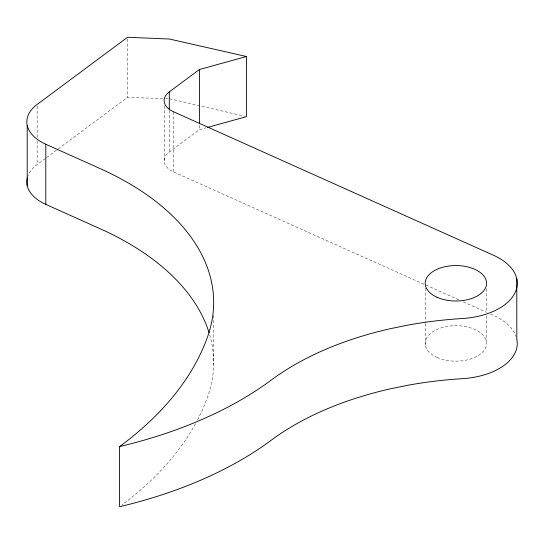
<?xml version="1.0" encoding="UTF-8"?>
<svg xmlns="http://www.w3.org/2000/svg" width="544" height="544" viewBox="0 0 544 544"><rect width="100%" height="100%" fill="white"/><g stroke="black" fill="none" stroke-linecap="round" stroke-linejoin="round"><path stroke-width="0.41" stroke-dasharray="2.72 2.04" d="M27.465 177.385A49.11 28.349 0 0 1 37.142 164.587L45.982 158.025M46.655 157.515L57.528 149.437M58.208 148.934L127.52 97.424L165.267 98.58M458.694 299.805L173.618 171.945A24.555 14.178 0 0 1 169.293 152.055L199.417 129.669L205.911 127.874M166.11 98.607L167.783 98.654M169.463 98.709L244.82 116.28M463.338 301.893L486.581 312.317M490.457 314.051L493.551 315.445A61.384 35.442 0 0 1 516.174 336.736M486.35 288.701L486.35 312.419M486.35 315.806L486.35 341.224M425.442 288.034L425.442 322.769M425.442 323.612L425.442 345.637M213.642 315.52L213.642 364.65M199.417 125.433L199.417 129.669M173.618 111.806L173.618 171.945M169.293 110.548L169.293 152.055M164.322 105.767L164.322 162.52M127.52 38.971L127.52 97.424M37.142 106.141L37.142 137.482M37.142 140.869L37.142 164.587M197.465 420.056A456.158 263.357 0 0 0 207.998 395.692A293.4 169.395 0 0 0 209.324 333.54M195.52 423.694A456.158 263.357 0 0 1 121.625 505.206M437.063 357.422A30.688 17.721 0 0 0 486.302 345.848A30.688 17.721 0 0 0 444.319 327.019A30.688 17.721 0 0 0 437.063 357.422"/><path stroke-width="0.82" d="M169.293 109.704L169.293 91.916L199.417 69.523L246.459 56.515L246.459 116.661L207.529 127.425M246.459 56.515L169.463 39.032L127.52 37.278L37.142 104.448A49.11 28.349 0 0 0 45.798 144.228L45.798 204.374L100.259 228.8A293.4 169.395 0 0 1 209.086 332.772M45.798 144.228L100.259 168.654A293.4 169.395 0 0 1 207.998 335.553A456.158 263.357 0 0 1 119.578 446.576L119.578 506.722A369.838 213.52 0 0 0 271.334 440.157A279.698 161.48 0 0 1 390.572 388.783L408.326 385.172A279.698 161.48 0 0 1 463.542 378.59A61.384 35.442 0 0 0 516.8 339.014L516.8 278.868M199.417 69.523L199.417 123.74M27.2 125.372L27.2 185.518M45.798 204.374A49.11 28.349 0 0 1 27.275 178.112M169.293 91.916A24.555 14.178 0 0 0 173.618 111.806L493.551 255.299A61.384 35.442 0 0 1 515.093 292.665A61.384 35.442 0 0 1 463.542 318.451A279.698 161.48 0 0 0 408.326 325.033L390.572 328.637A279.698 161.48 0 0 0 271.334 380.011A369.838 213.52 0 0 1 119.578 446.576M437.063 297.276A30.688 17.721 0 0 0 486.302 285.702A30.688 17.721 0 0 0 444.319 266.873A30.688 17.721 0 0 0 437.063 297.276"/></g></svg>
